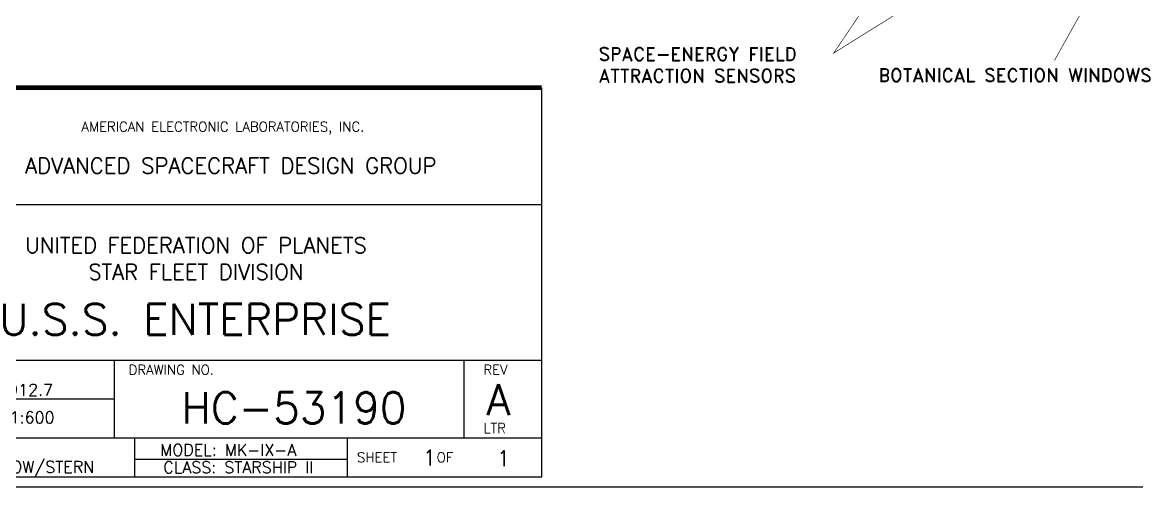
# Model space of a CAD drawing. Extents: x 0.8 to 42.3, y -0.1 to 32.5.
# Drawn here: x 16.12 to 27.87, y -0.08 to 4.81 of the extents above; entities that cross this region are included whole.
import ezdxf
from ezdxf.enums import TextEntityAlignment as Align

# ---------------------------------------------------------------- set-up
doc = ezdxf.new("R2010")
doc.units = 0
doc.layers.get('0').update_dxf_attribs({"linetype": 'CONTINUOUS'})
for name, color, linetype in [('AELBLOCK', 7, 'CONTINUOUS'), ('SHEET', 7, 'CONTINUOUS'), ('SIDE', 7, 'CONTINUOUS')]:
    doc.layers.add(name, color=color, linetype=linetype)
doc.styles.add('DUPLEX', font='ROMAND', dxfattribs={"height": 0.0625})
doc.styles.add('ROMANS', font='ROMAND')
doc.styles.add('SIMPLEX', font='simplex', dxfattribs={"height": 0.1})

# ---------------------------------------------------------------- blocks, each defined once
blk = doc.blocks.new('TITLE')
at = {"linetype": 'CONTINUOUS', "const_width": 0.0512}
blk.add_lwpolyline([(42.194, 2.306), (30.341, 2.306), (30.341, -1.792)], dxfattribs=at)
at = {"linetype": 'CONTINUOUS'}
for points in [[(30.341, -1.792), (42.194, -1.792), (42.194, 2.306)], [(35.228, 1.077), (42.194, 1.077)], [(35.228, -0.562), (42.194, -0.562)], [(37.687, -0.562), (37.687, -1.382)], [(41.375, -0.562), (41.375, -1.382)], [(35.228, -0.972), (37.687, -0.972)], [(35.228, -1.382), (42.194, -1.382)], [(40.145, -1.382), (40.145, -1.792)]]:
    blk.add_lwpolyline(points, dxfattribs=at)
at = {"layer": 'SHEET'}
for p, q in [((37.902, -1.382), (37.902, -1.792)), ((37.902, -1.606), (40.145, -1.606))]:
    blk.add_line(p, q, dxfattribs=at)
at = {"linetype": 'CONTINUOUS', "style": 'DUPLEX'}
for s, height, p in [('AMERICAN ELECTRONIC LABORATORIES, INC.', 0.10245, (37.344, 1.845)), ('DRAWING NO.', 0.10245, (37.84, -0.716)), ('REV', 0.1024, (41.58, -0.716)), ('LTR', 0.1024, (41.58, -1.331)), ('SHEET     OF', 0.10245, (40.248, -1.638))]:
    blk.add_text(s, height=height, dxfattribs=at).set_placement(p)
at = {"layer": 'SHEET', "style": 'SIMPLEX'}
for s, height, p in [('ADVANCED SPACECRAFT DESIGN GROUP', 0.16391, (36.751, 1.403)), ('HC-53190', 0.3278, (38.396, -1.23)), ('1:600', 0.1229, (36.586, -1.228)), ('1', 0.164, (40.942, -1.673)), ('1', 0.164, (41.72, -1.679))]:
    blk.add_text(s, height=height, dxfattribs=at).set_placement(p)
for s, height, p in [('UNITED FEDERATION OF PLANETS', 0.16391, (38.55, 0.647)), ('STAR FLEET DIVISION', 0.16391, (38.55, 0.366)), ('U.S.S. ENTERPRISE', 0.32783, (38.54, -0.133)), ('STAR DATE 7912.7', 0.12293, (36.278, -0.876)), ('A', 0.328, (41.738, -0.98)), ('MODEL: MK-IX-A', 0.12293, (38.89, -1.508)), ('OUTBOARD BOW/STERN', 0.12293, (36.514, -1.696)), ('CLASS: STARSHIP II', 0.12293, (38.995, -1.692))]:
    blk.add_text(s, height=height, dxfattribs=at).set_placement(p, align=Align.MIDDLE)
blk = doc.blocks.new('BORDER')
blk.add_line((0, 0), (1, 0))

msp = doc.modelspace()

# ---------------------------------------------------------------- linework, layer by layer
at = {"layer": 'SIDE', "const_width": 0.00641}
for points in [[(25.863, 5.225), (24.673, 4.484), (25.775, 6.111)], [(27, 4.406), (27.663, 5.59)]]:
    msp.add_lwpolyline(points, dxfattribs=at)

# ---------------------------------------------------------------- block references
at = {"layer": 'AELBLOCK', "xscale": 41.5, "yscale": 32.6, "zscale": 41.5}
msp.add_blockref('BORDER', (0.831, -0.083), dxfattribs=at)
at = {"layer": 'AELBLOCK'}
msp.add_blockref('TITLE', (-20.599, 1.813), dxfattribs=at)

# ---------------------------------------------------------------- texts
at = {"layer": 'SIDE', "style": 'ROMANS'}
for s, p in [('SPACE-ENERGY FIELD', (22.195, 4.403)), ('ATTRACTION SENSORS', (22.195, 4.175)), ('BOTANICAL SECTION WINDOWS', (25.146, 4.181))]:
    msp.add_text(s, height=0.14113, dxfattribs=at).set_placement(p)

doc.saveas('drawing.dxf')
